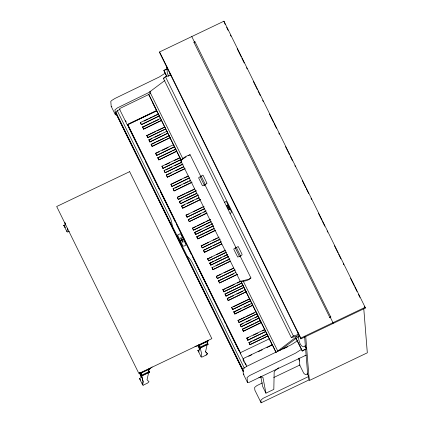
<?xml version="1.0" encoding="UTF-8"?>
<svg xmlns="http://www.w3.org/2000/svg" width="424" height="424" viewBox="0 0 424 424"><rect width="100%" height="100%" fill="white"/><g stroke="black" fill="none" stroke-linecap="round" stroke-linejoin="round"><path stroke-width="0.64" d="M67.496 228.547L66.96 231.711L67.67 232.066L69.271 231.297M143.286 385.156L142.57 384.796L143.111 381.642L141.722 376.12L143.1 381.637L142.57 384.796L143.275 385.151L147.536 383.116L148.994 381.722L147.027 379.761L148.792 372.049M205.534 351.777L207.506 353.727L206.048 355.132L201.792 357.162L201.071 356.807L201.612 353.643L200.229 348.131M207.103 342.316L207.967 344.288L207.299 344.06L205.539 351.766L207.5 353.733L206.048 355.121M148.596 370.306L149.465 372.277L141.335 376.168L141.319 372.972M141.505 375.219L148.861 371.7L149.444 372.012L141.314 375.903L141.505 375.219L140.132 372.447M204.283 185.118L200.112 176.665L200.716 176.278L201.162 176.209L198.575 177.767L202.349 185.564L203.027 185.807L204.993 184.906C203.144 185.754 205.958 184.005 204.993 184.906L236.025 247.775L238.171 246.498L242.046 254.241L241.982 254.909L240.196 256.223L250.918 277.953C248.438 280.884 243.8 281.435 240.297 281.361L180.852 160.919L181.769 159.705L186.152 156.853M180.852 160.919C182.696 157.712 186.65 155.804 190.1 154.728L200.828 176.458L200.552 176.591M240.297 281.361L248.644 279.31L250.918 277.953M194.913 41.838L193.916 42.257L329.84 317.523M330.762 317.083L194.982 41.748L193.996 42.278M239.481 256.435L235.309 247.982L236.327 247.478L240.572 255.969L237.721 257.082L233.825 249.339L234.053 248.676L235.622 247.961M148.919 369.675L152.137 366.946M165.365 73.076L159.26 77.004L114.957 98.463L111.931 100.34L110.791 101.378L111.194 106.339L115.365 114.793L116.934 114.719M297.489 340.779L291.383 344.701L247.081 366.161L244.054 368.037L242.915 369.076L243.318 374.042L247.489 382.49L249.058 382.416L306.117 355.158L305.047 355.551M301.66 349.228L295.555 353.155L249.566 375.574L247.086 377.53L247.489 382.49M243.206 281.033L277.757 351.035L297.643 335.893L291.304 337.557L163.351 78.308L165.455 76.733L171.079 75.085M182.892 158.825L149.804 91.785L164.915 80.459M224.609 202.423L225.95 201.421L226.458 201.66L231.446 211.772L231.382 212.435L230.047 213.442M226.713 205.497L227.481 204.924L229.564 209.149L228.801 209.721L226.713 205.497L227.656 205.221L229.485 208.915M291.304 337.557L293.408 335.983L298.406 334.515M298.793 336.449L279.988 350.383M278.685 367.767L274.996 370.746L274.164 372.018L273.825 389.402L265.938 393.17L262.657 386.529L260.739 376.427M148.771 94.828L148.734 94.372L150.817 93.01M188.616 155.513L190.1 154.728M150.451 91.738L117.443 107.871L114.962 109.832L115.365 114.793M283.015 349.026L287.663 346.779M156.657 110.802L127.836 124.603L127.937 125.907M198.692 345.629L199.815 347.913L200.006 347.23L207.363 343.71L207.946 344.023L199.837 348.178L207.967 344.288L207.124 342.581M159.599 51.94L223.941 21.2L365.149 307.31L365.218 308.126L300.87 338.866L159.662 52.756L159.599 51.94L300.807 338.05L300.87 338.866M166.796 76.638L163.839 70.373L167.029 68.852M164.464 70.278L167.067 69.038M243.265 371.244L115.895 113.182L115.805 112.074A7.24 1.299 -26.3 0 0 117.273 110.696L120.003 109.387M115.895 113.182L116.351 112.964L116.489 114.66L243.27 371.541M127.592 125.531L119.701 109.535L119.716 108.539L148.744 94.504L156.642 110.5L128.716 123.84L127.523 124.683L127.592 125.531L127.9 125.382M140.434 122.52L158.327 113.971L159.302 115.948L141.431 124.762L140.434 122.52L141.431 124.762M144.033 121.073L148.209 119.075M149.402 118.508L152.38 117.082M153.578 116.51L157.749 114.517M141.409 124.497L159.302 115.948M142.628 126.972L160.526 118.423L161.502 120.4L143.625 129.214L142.628 126.972L143.625 129.214M142.649 127.232L151.596 122.96M152.788 122.388L158.756 119.536M143.609 128.949L161.502 120.4M146.837 135.495L164.729 126.946L165.71 128.928L147.833 137.736L146.837 135.495L147.833 137.736M146.858 135.76L155.804 131.482M156.997 130.915L164.751 127.211M147.812 137.477L165.71 128.928M148.962 139.798L166.855 131.249L167.83 133.226L149.958 142.04L148.962 139.798L149.958 142.04M148.983 140.058L151.962 138.632M154.946 137.212L160.908 134.36M149.937 141.775L167.83 133.226M151.156 144.25L169.054 135.701L170.029 137.678L152.152 146.492L151.156 144.25L152.152 146.492M151.177 144.51L155.354 142.517M156.546 141.945L164.3 138.24M165.493 137.673L169.054 135.701M152.137 146.227L170.029 137.678M174.481 146.921L156.589 155.47L155.587 153.228L173.485 144.679L175.711 149.412L175.679 149.131L157.786 157.68L158.783 159.922L176.681 151.373L175.679 149.131M156.207 153.202L159.186 151.781M162.169 150.356L168.137 147.504M156.589 155.47L174.46 146.656M157.808 157.94L171.524 151.384M172.716 150.817L175.107 149.677M158.783 159.922L176.66 151.108M161.994 166.208L179.887 157.654L180.868 159.636L162.991 168.445L161.994 166.208L162.991 168.445M165.593 164.756L169.77 162.763M174.54 160.484L179.315 158.2M162.97 168.185L180.868 159.636M183.009 164.199L165.116 172.748L164.114 170.506L181.414 162.244M165.927 169.913L171.89 167.061M174.874 165.636L180.841 162.79M165.116 172.748L182.389 164.221M185.209 168.651L167.31 177.2L166.314 174.958L183.613 166.696M166.335 175.218L171.105 172.939M175.875 170.66L183.634 166.955M167.31 177.2L184.588 168.673M189.788 177.932L171.89 186.481L170.893 184.239L188.192 175.976M171.513 184.212L181.652 179.368M184.636 177.948L188.214 176.236M171.89 186.481L189.168 177.953M191.982 182.384L174.089 190.933L173.093 188.691L190.387 180.428M174.9 188.097L180.868 185.246M183.846 183.82L188.023 181.827M189.215 181.255L190.408 180.688M174.089 190.933L191.961 182.119M196.19 190.906L178.297 199.455L177.301 197.218L194.595 188.95M177.317 197.478L185.076 193.773M186.269 193.201L194.022 189.496M178.297 199.455L196.169 190.646M198.315 195.21L180.417 203.758L179.421 201.517L196.72 193.254M179.442 201.776L181.233 200.923M186.004 198.644L196.142 193.8M180.417 203.758L198.294 194.945M200.51 199.662L182.617 208.211L181.62 205.969L198.914 197.706M181.642 206.228L184.62 204.803M187.604 203.377L193.567 200.531M196.551 199.105L198.936 197.966M182.617 208.211L200.488 199.397M204.347 208.921L187.048 217.189L186.072 215.207L203.944 206.398M186.072 215.207L188.457 214.067M193.227 211.788L201.58 207.797M202.773 207.23L203.965 206.658M187.048 217.189L204.326 208.661M207.14 213.092L189.247 221.641L188.267 219.659L206.144 210.85M188.866 219.372L191.844 217.952M193.042 217.38L200.796 213.675M203.774 212.249L205.566 211.396M189.247 221.641L206.52 213.113M211.348 221.614L193.455 230.163L192.475 228.186L210.352 219.372M193.074 227.9L196.052 226.474M197.25 225.907L205.004 222.203M206.197 221.63L210.373 219.637M193.455 230.163L210.728 221.641M195.575 234.467L213.468 225.918L195.575 234.467L194.6 232.484L212.472 223.676M195.194 232.204L201.162 229.352M205.932 227.073L210.108 225.075M211.3 224.508L212.493 223.936M183.979 239.014L179.728 241.044L179.792 241.812M215.668 230.37L197.775 238.919L196.773 236.677L214.072 228.414M196.794 236.937L204.548 233.232M205.741 232.665L213.495 228.96M197.775 238.919L215.048 230.391M220.098 239.348L202.206 247.897L201.225 245.915L219.102 237.106M201.225 245.915L208.385 242.496M213.155 240.217L217.332 238.224M202.206 247.897L220.077 239.083M221.699 244.081L204.4 252.349L203.425 250.367L221.296 241.558M203.425 250.367L211.772 246.376M212.97 245.809L220.724 242.104M204.4 252.349L221.678 243.821M225.907 252.609L208.608 260.871L207.633 258.894L225.504 250.086M207.633 258.894L211.809 256.896M216.579 254.617L224.932 250.632M208.608 260.871L226.485 252.063M228.626 256.626L210.733 265.175L209.753 263.193L227.63 254.384M209.753 263.193L213.929 261.2M215.122 260.627L221.089 257.781M224.068 256.356L227.651 254.644M210.733 265.175L228.605 256.366M230.227 261.359L212.928 269.627L211.952 267.645L229.824 258.836M216.129 265.652L224.476 261.661M225.669 261.094L229.845 259.096M212.928 269.627L230.206 261.099M235.219 269.982L217.321 278.531L216.325 276.289L233.624 268.021M216.94 276.262L221.116 274.27M224.1 272.844L233.645 268.286M217.321 278.531L234.599 270.003M237.413 274.429L219.521 282.983L218.524 280.741L235.818 272.473M218.54 281.001L224.508 278.149M225.701 277.582L233.454 273.877M219.521 282.983L237.392 274.169M222.918 289.645L240.811 281.091L241.786 283.073L223.914 291.882L222.918 289.645L223.914 291.882M222.939 289.905L225.324 288.765M226.517 288.193L234.271 284.488M237.255 283.062L240.832 281.356M223.893 291.622L241.786 283.073M225.038 293.943L242.931 285.394L243.911 287.371L226.034 296.185L225.038 293.943L226.034 296.185M226.252 293.636L242.931 285.394M226.013 295.925L243.911 287.371M227.238 298.395L245.13 289.846L246.106 291.823L228.234 300.637L227.238 298.395L228.234 300.637M227.852 298.369L233.82 295.523M236.799 294.097L242.767 291.246M228.213 300.377L246.106 291.823M231.668 307.374L249.561 298.825L250.542 300.807L232.665 309.615L231.668 307.374L232.665 309.615M233.476 306.78L248.989 299.371M232.644 309.356L250.542 300.807M233.863 311.826L251.761 303.277L252.736 305.254L234.864 314.067L233.863 311.826L234.864 314.067M233.884 312.085L241.044 308.667M244.028 307.241L249.99 304.39M234.843 313.808L252.736 305.254M238.071 320.353L255.969 311.804L256.944 313.781L239.072 322.59L238.071 320.353L239.072 322.59M238.092 320.613L245.252 317.194M246.445 316.622L254.199 312.917M239.051 322.33L256.944 313.781M240.196 324.651L258.089 316.103L259.069 318.085L241.192 326.893L240.196 324.651L241.192 326.893M240.217 324.911L243.196 323.491M246.18 322.065L250.356 320.067M255.126 317.788L258.089 316.103M199.206 345.327L208.518 340.88L208.497 340.573L199.185 345.014L199.206 345.327L198.734 344.373M241.171 326.634L259.069 318.085M242.39 329.104L260.288 320.555L261.264 322.531L243.392 331.345L242.39 329.104L243.392 331.345M242.411 329.363L253.748 323.952M254.941 323.38L260.288 320.555M243.371 331.086L261.264 322.531M246.821 338.082L264.719 329.533L265.694 331.515L247.823 340.324L246.821 338.082L247.823 340.324M247.441 338.061L248.634 337.488M253.404 335.209L257.58 333.216M262.355 330.932L264.719 329.533M247.802 340.064L265.694 331.515M249.021 342.534L266.913 333.985L267.894 335.962L250.017 344.776L249.021 342.534L250.017 344.776M249.042 342.793L252.026 341.368M253.218 340.801L260.972 337.096M262.164 336.524L266.341 334.531M249.996 344.516L267.894 335.962M240.503 353.976L240.397 352.673L269.229 338.898M276.141 352.62L272.229 344.696L244.309 358.036C240.466 359.563 246.779 364.227 246.535 366.516M248.718 356.271L251.66 354.861M258.137 351.772L262.255 349.805M266.961 347.553L272.256 345.025L272.229 344.696M243.185 359.727L243.487 359.584M300.807 338.05L365.149 307.31M306.467 348.719L302.248 351.072L302.222 350.749L306.467 348.719L305.004 345.746M262.398 382.925L256.827 385.649L254.638 387.446L254.851 390.122L261.11 402.8L308.979 379.931L308.704 376.47L307.082 373.184M273.756 377.498L300.054 364.937M308.704 376.47L263.081 398.327L260.893 400.124L261.11 402.8M163.351 78.308L164.544 77.958M228.801 209.721L229.744 209.445M66.96 231.711L63.844 225.409L65.593 224.699L64.967 222.828M63.844 225.409L65.259 227.391L63.839 225.409L65.588 224.709L64.962 222.833M197.96 350.484L199.704 349.816L198.241 345.443L199.715 349.784L197.95 350.521L199.01 352.01L197.96 350.484L201.071 356.807M142.57 384.796L139.454 378.494L141.208 377.795L139.533 372.797M149.804 91.785L150.812 91.531M277.757 351.035L279.771 350.521M258.847 377.418L261.963 376.973L262.933 377.381L265.938 393.17M194.939 346.334L198.893 345.761L200.006 347.23L199.821 344.988M111.194 106.339L111.857 106.546M243.318 374.042L243.98 374.244M207.299 344.06L207.967 344.288M207.946 344.023L207.363 343.71L207.14 340.901M139.454 378.494L140.514 379.989M148.617 370.571L149.465 372.277M140.111 372.558L141.277 374.917M139.629 372.489L141.314 375.903M139.65 372.754L141.335 376.168M225.176 24.391L223.941 21.2M226.644 27.359L228.107 30.327M230.449 35.075L231.038 36.263M237.191 48.728L241.293 57.039M241.876 58.226L244.219 62.975M246.567 67.723L247.15 68.911M253.303 81.376L257.405 89.687M257.988 90.874L260.336 95.623M262.679 100.371L263.262 101.559M269.415 114.024L273.517 122.335M274.105 123.522L276.448 128.271M278.791 133.019L279.379 134.207M285.527 146.667L289.629 154.977M290.217 156.165L292.56 160.913M294.903 165.662L295.491 166.849M302.227 180.502L305.741 187.625M306.329 188.812L308.672 193.561M311.015 198.31L311.603 199.497M318.339 213.15L321.858 220.273M322.441 221.461L324.784 226.209M327.132 230.958L327.715 232.145M334.457 245.798L337.97 252.921M338.553 254.109L340.901 258.857M343.244 263.606L343.827 264.793M350.569 278.446L354.082 285.569M354.671 286.757L357.013 291.505M358.476 294.473L359.944 297.441M364.338 306.345L365.218 308.126M191.77 36.57L194.452 42.003M330.296 317.247L332.978 322.68L333.041 323.496M305.02 345.942L306.483 348.915M168.678 76.368L167.316 73.076L166.796 66.626M163.839 70.373L166.775 76.315M296.063 338.273L302.222 350.749M295.798 338.007L302.248 351.072M165.455 76.733L293.408 335.983M298.454 358.598L299.625 360.967M148.734 94.372L181.159 160.071M241.049 281.409L276.104 352.439M152.571 102.523L158.417 114.369M159.286 116.139L160.468 118.524M161.348 120.305L164.862 127.433M165.715 129.161L173.66 145.257M176.522 151.061L180.03 158.163M180.613 159.344L181.785 161.714M241.669 283.052L242.846 285.437M243.715 287.196L245.194 290.191M245.761 291.336L255.985 312.053M256.859 313.829L258.322 316.792M258.905 317.974L260.368 320.931M261.025 322.267L272.341 345.2M155.587 153.228L156.567 155.205M157.786 157.68L158.762 159.657M164.114 170.506L165.095 172.489M166.314 174.958L167.289 176.935M170.893 184.239L171.868 186.216M173.093 188.691L174.068 190.668M177.301 197.218L178.276 199.195M179.421 201.517L180.396 203.499M181.62 205.969L182.596 207.946M186.051 214.947L187.026 216.929M188.245 219.399L189.226 221.376M192.454 227.927L193.434 229.903M194.579 232.225L195.554 234.207M196.773 236.677L197.754 238.654M201.204 245.655L202.184 247.637M203.403 250.107L204.379 252.084M207.612 258.635L208.587 260.612M209.732 262.933L210.712 264.915M211.931 267.385L212.906 269.367M216.325 276.289L217.3 278.266M218.524 280.741L219.5 282.718M240.397 352.673L127.836 124.603L156.668 110.823L156.642 110.5M125.552 120.633L126.135 121.821M127.598 124.778L244.452 361.534M245.035 362.716L246.201 365.085M128.233 126.5L143.768 157.977M145.236 160.95L156.08 182.924M156.668 184.111L159.011 188.866M160.479 191.834L172.202 215.588M172.791 216.781L175.133 221.529M176.601 224.497L191.256 254.199M192.724 257.167L207.378 286.863M207.967 288.05L222.621 317.746M224.089 320.719L225.552 323.687M226.14 324.874L238.744 350.415M117.273 110.696L170.077 217.682A20.818 20.426 -4.6 0 1 172.133 225.653L187.328 256.435A11.596 0.811 64.5 0 0 190.954 264.332L243.175 370.136M244.346 368.17L192.417 262.954A20.818 20.426 -4.6 0 0 187.328 256.435M115.805 112.074L168.609 219.06A11.596 0.811 64.5 0 0 172.133 225.653M199.004 345.189L199.545 346.291L199.45 345.168M198.437 345.322L199.837 348.178M363.781 308.746L367.322 352.8L309.276 380.535L305.736 336.476M304.649 336.932L305.428 346.604C298.846 348.549 298.263 336.327 297.955 332.368M305.651 349.371L307.66 374.355L305.455 374.673L303.738 373.247L299.715 365.096L299.148 358.057M170.003 73.119L170.209 75.7M180.327 242.586L180.465 244.288M179.834 242.316L179.871 242.804M148.644 368.885L148.861 371.7M206.917 183.179L205.375 184.652L201.204 176.198L202.614 175.144L203.123 175.382L206.917 183.179M177.852 234.954L177.804 235.622L182.871 245.883L183.772 246.196L185.595 245.326L185.903 244.436L180.841 234.17L179.935 233.857L177.852 234.954M329.835 317.412L330.826 316.993L329.835 317.412M150.032 368.498L140.726 372.95L140.747 373.258L150.054 368.806L150.032 368.498M129.638 171.656L56.678 206.514L138.892 373.502L211.857 338.644L129.638 171.656M181.117 237.769L180.507 238.06L182.596 242.284L183.2 241.993L181.117 237.769"/></g></svg>
